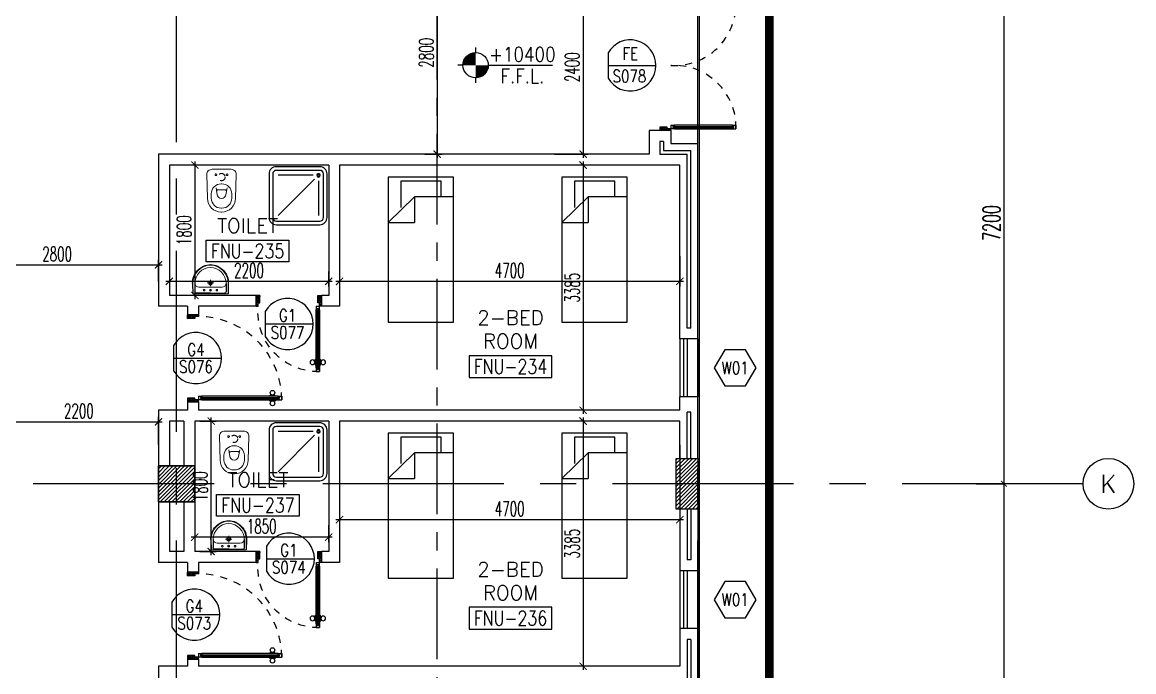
# Model space of a CAD drawing. Extents: x 88808.2 to 88899.2, y 39921.6 to 40001.1.
# Drawn here: x 88883.84 to 88899.19, y 39970.3 to 39979.27 of the extents above; entities that cross this region are included whole.
import ezdxf
from ezdxf.enums import TextEntityAlignment as Align

# ---------------------------------------------------------------- set-up
doc = ezdxf.new("R2010")
doc.units = 0
doc.header["$MEASUREMENT"] = 0
doc.header["$PDMODE"] = 34
for name, pattern in [('CENTER', [2, 1.25, -0.25, 0.25, -0.25]), ('CENTER2', [1.125, 0.75, -0.125, 0.125, -0.125]), ('CENTERX2', [4, 2.5, -0.5, 0.5, -0.5]), ('DASHED', [0.75, 0.5, -0.25]), ('HIDDEN', [0.375, 0.25, -0.125]), ('HIDDEN2', [0.1875, 0.125, -0.0625])]:
    doc.linetypes.add(name, pattern=pattern)
doc.layers.get('0').update_dxf_attribs({"linetype": 'CONTINUOUS'})
doc.layers.get('DEFPOINTS').update_dxf_attribs({"linetype": 'CONTINUOUS'})
for name, color, linetype in [('AX-CR', 2, 'CONTINUOUS'), ('AX-DIM', 4, 'CONTINUOUS'), ('AX-TXT', 2, 'CONTINUOUS'), ('AXES', 11, 'CENTERX2'), ('AXES1', 11, 'CENTER'), ('COL', 2, 'CONTINUOUS'), ('DIM', 4, 'CONTINUOUS'), ('DOOR', 7, 'CONTINUOUS'), ('DOOR-CR', 4, 'CONTINUOUS'), ('DOOR-NO', 3, 'CONTINUOUS'), ('EJ', 9, 'CONTINUOUS'), ('ELEV', 2, 'CONTINUOUS'), ('FIX', 3, 'CONTINUOUS'), ('FUR', 4, 'CONTINUOUS'), ('HAT', 8, 'CONTINUOUS'), ('INSUL', 4, 'CONTINUOUS'), ('LEV-PL', 7, 'CONTINUOUS'), ('RM-BOX', 4, 'CONTINUOUS'), ('RM-NAME', 2, 'CONTINUOUS'), ('RM-NO', 2, 'CONTINUOUS'), ('ROOF', 7, 'CONTINUOUS'), ('STR', 5, 'CONTINUOUS'), ('WALL', 2, 'CONTINUOUS'), ('WIN', 3, 'CONTINUOUS'), ('WIN-BOX', 3, 'CONTINUOUS'), ('WIN-NO', 5, 'CONTINUOUS')]:
    doc.layers.add(name, color=color, linetype=linetype)
doc.styles.add('ROMANS', font='ROMANS.shx', dxfattribs={"width": 0.6})
doc.styles.add('S', font='ROMANS.SHX')
doc.dimstyles.new('DIM-OUT', dxfattribs={"dimscale": 0, "dimtxt": 0.24, "dimasz": 0.08, "dimexe": 0.02, "dimexo": 0.02, "dimgap": 0.05, "dimtad": 1, "dimdec": 0, "dimlfac": 1000, "dimzin": 0, "dimdsep": 46, "dimtxsty": 'ROMANS', "dimblk1": 'ARCHTICK', "dimblk2": 'ARCHTICK', "dimsah": 1, "dimcen": 0.01, "dimdle": 0.08, "dimclrd": 4, "dimclre": 4, "dimclrt": 2, "dimadec": 0, "dimazin": 0, "dimtp": 2, "dimtm": 2, "dimtfac": 0.114286, "dimtdec": 0, "dimtix": 1, "dimtmove": 2, "dimatfit": 3, "dimldrblk": 'ARCHTICK', "dimfxl": 0, "dimtolj": 1, "dimtzin": 0, "dimarcsym": 0})
doc.dimstyles.new('STANDARD in', dxfattribs={"dimtxt": 0.2, "dimasz": 0.1, "dimexe": 0.07, "dimexo": 0.07, "dimgap": 0.05, "dimtad": 1, "dimdec": 0, "dimlfac": 1000, "dimzin": 0, "dimdsep": 46, "dimtxsty": 'ROMANS', "dimblk": 'ARCHTICK', "dimcen": 0.05, "dimdle": 0.05, "dimclrd": 4, "dimclre": 4, "dimclrt": 2, "dimadec": 0, "dimazin": 0, "dimtfac": 1, "dimtdec": 0, "dimtmove": 2, "dimatfit": 3, "dimfxl": 0, "dimtolj": 1, "dimtzin": 0, "dimarcsym": 0})

# ---------------------------------------------------------------- blocks, each defined once
blk = doc.blocks.new('_ARCHTICK')
at = {"color": 0, "linetype": 'ByBlock', "const_width": 0.15}
blk.add_lwpolyline([(-0.5, -0.5), (0.5, 0.5)], dxfattribs=at)
blk = doc.blocks.new('*D391')
at = {"layer": 'DEFPOINTS', "color": 0, "linetype": 'Continuous'}
for p in [(88883.52, 39973.857), (88885.72, 39973.754), (88885.72, 39973.372)]:
    blk.add_point(p, dxfattribs=at)
at = {"layer": 'DIM', "color": 4, "linetype": 'Continuous', "lineweight": -2}
for p, q in [((88885.72, 39973.442), (88885.72, 39973.824)), ((88883.47, 39973.754), (88885.77, 39973.754)), ((88883.52, 39973.787), (88883.52, 39973.684))]:
    blk.add_line(p, q, dxfattribs=at)
at = {"layer": 'DIM', "color": 4, "linetype": 'Continuous', "lineweight": -2, "xscale": 0.1, "yscale": 0.1, "zscale": 0.1, "rotation": 180}
blk.add_blockref('_ARCHTICK', (88883.52, 39973.754), dxfattribs=at)
at = {"layer": 'DIM', "color": 4, "linetype": 'Continuous', "lineweight": -2, "xscale": 0.1, "yscale": 0.1, "zscale": 0.1}
blk.add_blockref('_ARCHTICK', (88885.72, 39973.754), dxfattribs=at)
at = {"layer": 'DIM', "color": 2, "linetype": 'Continuous', "insert": (88884.62, 39973.904), "char_height": 0.2, "attachment_point": 5, "style": 'ROMANS'}
blk.add_mtext('\\A1;2200', dxfattribs=at)
blk = doc.blocks.new('*D312')
at = {"layer": 'DEFPOINTS', "color": 0, "linetype": 'Continuous'}
for p in [(88886.22, 39973.765), (88886.448, 39973.765), (88886.22, 39971.965)]:
    blk.add_point(p, dxfattribs=at)
at = {"layer": 'DIM', "color": 4, "linetype": 'Continuous', "lineweight": -2}
for p, q in [((88886.448, 39971.915), (88886.448, 39973.815)), ((88886.29, 39973.765), (88886.518, 39973.765)), ((88886.29, 39971.965), (88886.518, 39971.965))]:
    blk.add_line(p, q, dxfattribs=at)
at = {"layer": 'DIM', "color": 4, "linetype": 'Continuous', "lineweight": -2, "xscale": 0.1, "yscale": 0.1, "zscale": 0.1}
for p, rotation in [((88886.448, 39973.765), 90), ((88886.448, 39971.965), 270)]:
    blk.add_blockref('_ARCHTICK', p, dxfattribs=dict(at, rotation=rotation))
at = {"layer": 'DIM', "color": 2, "linetype": 'Continuous', "insert": (88886.298, 39972.865), "char_height": 0.2, "attachment_point": 5, "rotation": 90, "style": 'ROMANS'}
blk.add_mtext('\\A1;1800', dxfattribs=at)
blk = doc.blocks.new('*D401')
at = {"layer": 'DEFPOINTS', "color": 0, "linetype": 'Continuous'}
for p in [(88886.22, 39972.4), (88888.07, 39972.4), (88886.22, 39972.163)]:
    blk.add_point(p, dxfattribs=at)
at = {"layer": 'DIM', "color": 4, "linetype": 'Continuous', "lineweight": -2}
for p, q in [((88886.22, 39972.33), (88886.22, 39972.093)), ((88888.07, 39972.33), (88888.07, 39972.093)), ((88888.12, 39972.163), (88886.17, 39972.163))]:
    blk.add_line(p, q, dxfattribs=at)
at = {"layer": 'DIM', "color": 4, "linetype": 'Continuous', "lineweight": -2, "xscale": 0.1, "yscale": 0.1, "zscale": 0.1, "rotation": 180}
blk.add_blockref('_ARCHTICK', (88886.22, 39972.163), dxfattribs=at)
at = {"layer": 'DIM', "color": 4, "linetype": 'Continuous', "lineweight": -2, "xscale": 0.1, "yscale": 0.1, "zscale": 0.1}
blk.add_blockref('_ARCHTICK', (88888.07, 39972.163), dxfattribs=at)
at = {"layer": 'DIM', "color": 2, "linetype": 'Continuous', "insert": (88887.145, 39972.313), "char_height": 0.2, "attachment_point": 5, "style": 'ROMANS'}
blk.add_mtext('\\A1;1850', dxfattribs=at)
blk = doc.blocks.new('*D311')
at = {"layer": 'DEFPOINTS', "color": 0, "linetype": 'Continuous'}
for p in [(88888.22, 39973.507), (88892.92, 39973.507), (88888.22, 39972.404)]:
    blk.add_point(p, dxfattribs=at)
at = {"layer": 'DIM', "color": 4, "linetype": 'Continuous', "lineweight": -2}
for p, q in [((88888.22, 39973.437), (88888.22, 39972.334)), ((88892.92, 39973.437), (88892.92, 39972.334)), ((88892.97, 39972.404), (88888.17, 39972.404))]:
    blk.add_line(p, q, dxfattribs=at)
at = {"layer": 'DIM', "color": 4, "linetype": 'Continuous', "lineweight": -2, "xscale": 0.1, "yscale": 0.1, "zscale": 0.1, "rotation": 180}
blk.add_blockref('_ARCHTICK', (88888.22, 39972.404), dxfattribs=at)
at = {"layer": 'DIM', "color": 4, "linetype": 'Continuous', "lineweight": -2, "xscale": 0.1, "yscale": 0.1, "zscale": 0.1}
blk.add_blockref('_ARCHTICK', (88892.92, 39972.404), dxfattribs=at)
at = {"layer": 'DIM', "color": 2, "linetype": 'Continuous', "insert": (88890.57, 39972.554), "char_height": 0.2, "attachment_point": 5, "style": 'ROMANS'}
blk.add_mtext('\\A1;4700', dxfattribs=at)
blk = doc.blocks.new('*D310')
at = {"layer": 'DEFPOINTS', "color": 0, "linetype": 'Continuous'}
for p in [(88887.191, 39977.3), (88886.223, 39975.5), (88886.875, 39975.5)]:
    blk.add_point(p, dxfattribs=at)
at = {"layer": 'DIM', "color": 4, "linetype": 'Continuous', "lineweight": -2}
for p, q in [((88886.223, 39977.35), (88886.223, 39975.45)), ((88887.121, 39977.3), (88886.153, 39977.3)), ((88886.805, 39975.5), (88886.153, 39975.5))]:
    blk.add_line(p, q, dxfattribs=at)
at = {"layer": 'DIM', "color": 4, "linetype": 'Continuous', "lineweight": -2, "xscale": 0.1, "yscale": 0.1, "zscale": 0.1}
for p, rotation in [((88886.223, 39977.3), 90), ((88886.223, 39975.5), 270)]:
    blk.add_blockref('_ARCHTICK', p, dxfattribs=dict(at, rotation=rotation))
at = {"layer": 'DIM', "color": 2, "linetype": 'Continuous', "insert": (88886.073, 39976.4), "char_height": 0.2, "attachment_point": 5, "rotation": 90, "style": 'ROMANS'}
blk.add_mtext('\\A1;1800', dxfattribs=at)
blk = doc.blocks.new('*D394')
at = {"layer": 'DEFPOINTS', "color": 0, "linetype": 'Continuous'}
for p in [(88885.87, 39975.902), (88888.07, 39975.902), (88885.87, 39975.694)]:
    blk.add_point(p, dxfattribs=at)
at = {"layer": 'DIM', "color": 4, "linetype": 'Continuous', "lineweight": -2}
for p, q in [((88885.87, 39975.832), (88885.87, 39975.624)), ((88888.07, 39975.832), (88888.07, 39975.624)), ((88888.12, 39975.694), (88885.82, 39975.694))]:
    blk.add_line(p, q, dxfattribs=at)
at = {"layer": 'DIM', "color": 4, "linetype": 'Continuous', "lineweight": -2, "xscale": 0.1, "yscale": 0.1, "zscale": 0.1, "rotation": 180}
blk.add_blockref('_ARCHTICK', (88885.87, 39975.694), dxfattribs=at)
at = {"layer": 'DIM', "color": 4, "linetype": 'Continuous', "lineweight": -2, "xscale": 0.1, "yscale": 0.1, "zscale": 0.1}
blk.add_blockref('_ARCHTICK', (88888.07, 39975.694), dxfattribs=at)
at = {"layer": 'DIM', "color": 2, "linetype": 'Continuous', "insert": (88886.97, 39975.844), "char_height": 0.2, "attachment_point": 5, "style": 'ROMANS'}
blk.add_mtext('\\A1;2200', dxfattribs=at)
blk = doc.blocks.new('*D393')
at = {"layer": 'DEFPOINTS', "color": 0, "linetype": 'Continuous'}
for p in [(88888.22, 39976.11), (88892.92, 39976.11), (88888.22, 39975.694)]:
    blk.add_point(p, dxfattribs=at)
at = {"layer": 'DIM', "color": 4, "linetype": 'Continuous', "lineweight": -2}
for p, q in [((88888.22, 39976.04), (88888.22, 39975.624)), ((88892.92, 39976.04), (88892.92, 39975.624)), ((88892.97, 39975.694), (88888.17, 39975.694))]:
    blk.add_line(p, q, dxfattribs=at)
at = {"layer": 'DIM', "color": 4, "linetype": 'Continuous', "lineweight": -2, "xscale": 0.1, "yscale": 0.1, "zscale": 0.1, "rotation": 180}
blk.add_blockref('_ARCHTICK', (88888.22, 39975.694), dxfattribs=at)
at = {"layer": 'DIM', "color": 4, "linetype": 'Continuous', "lineweight": -2, "xscale": 0.1, "yscale": 0.1, "zscale": 0.1}
blk.add_blockref('_ARCHTICK', (88892.92, 39975.694), dxfattribs=at)
at = {"layer": 'DIM', "color": 2, "linetype": 'Continuous', "insert": (88890.57, 39975.844), "char_height": 0.2, "attachment_point": 5, "style": 'ROMANS'}
blk.add_mtext('\\A1;4700', dxfattribs=at)
blk = doc.blocks.new('*D309')
at = {"layer": 'DEFPOINTS', "color": 0, "linetype": 'Continuous'}
for p in [(88891.12, 39979.85), (88891.12, 39977.45), (88891.584, 39977.45)]:
    blk.add_point(p, dxfattribs=at)
at = {"layer": 'DIM', "color": 4, "linetype": 'Continuous', "lineweight": -2}
for p, q in [((88891.19, 39979.85), (88891.654, 39979.85)), ((88891.584, 39979.9), (88891.584, 39977.4)), ((88891.19, 39977.45), (88891.654, 39977.45))]:
    blk.add_line(p, q, dxfattribs=at)
at = {"layer": 'DIM', "color": 4, "linetype": 'Continuous', "lineweight": -2, "xscale": 0.1, "yscale": 0.1, "zscale": 0.1}
for p, rotation in [((88891.584, 39979.85), 90), ((88891.584, 39977.45), 270)]:
    blk.add_blockref('_ARCHTICK', p, dxfattribs=dict(at, rotation=rotation))
at = {"layer": 'DIM', "color": 2, "linetype": 'Continuous', "insert": (88891.434, 39978.65), "char_height": 0.2, "attachment_point": 5, "rotation": 90, "style": 'ROMANS'}
blk.add_mtext('\\A1;2400', dxfattribs=at)
blk = doc.blocks.new('DD1')
at = {"layer": 'DOOR-CR'}
blk.add_line((-308, 0), (353, 0), dxfattribs=at)
blk.add_lwpolyline([(-308, -173, 3.820224), (-308, 173)], format="xyb", close=True, dxfattribs=at)
at = {"layer": 'DOOR-NO', "style": 'ROMANS', "width": 0.8}
for tag, p in [('G', (0, 142)), ('000', (0, -141))]:
    blk.add_attdef(tag, text='', height=204, dxfattribs=at).set_placement(p, align=Align.MIDDLE)
blk = doc.blocks.new('RM1')
at = {"layer": 'RM-BOX'}
blk.add_lwpolyline([(570, -200), (-570, -200), (-570, -500), (570, -500)], close=True, dxfattribs=at)
at = {"layer": 'RM-NAME', "style": 'ROMANS'}
for tag, p in [('ROOMNAME1', (0, 324)), ('ROOMNAME2', (0, 0))]:
    blk.add_attdef(tag, text='', height=200, dxfattribs=at).set_placement(p, align=Align.MIDDLE)
at = {"layer": 'RM-NO', "style": 'ROMANS', "width": 0.8}
blk.add_attdef('ROOMNO', text='', height=200, dxfattribs=at).set_placement((0, -350), align=Align.MIDDLE)
blk = doc.blocks.new('DOOR90')
at = {"layer": 'DOOR', "linetype": 'ByBlock'}
for p, q in [((0, 0), (-150, 0)), ((-200, -25), (-1000, -25)), ((-200, -42), (-1000, -42)), ((-200, -58), (-1000, -58)), ((-1000, -75), (-200, -75))]:
    blk.add_line(p, q, dxfattribs=at)
at = {"layer": 'DOOR', "color": 0, "linetype": 'ByBlock'}
for p, q in [((-150, 0), (-150, -25)), ((-150, 0), (0, 0)), ((0, -50), (0, 0)), ((-1050, -25), (-1050, -75)), ((-1050, -75), (-1050, -25)), ((-1000, -25), (-1050, -25)), ((-1000, -75), (-1050, -75)), ((-1020, -42), (-1020, -58)), ((-1000, -42), (-1020, -42)), ((-1000, -58), (-1020, -58)), ((-1000, -25), (-1000, -42)), ((-1000, -58), (-1000, -75)), ((-968, -25), (-968, -18)), ((-878, -18), (-968, -18)), ((-968, -75), (-968, -82)), ((-878, -82), (-968, -82)), ((-955, -18), (-955, -9)), ((-955, -9), (-890, -9)), ((-955, -18), (-890, -18)), ((-955, -82), (-955, -91)), ((-955, -82), (-890, -82)), ((-955, -91), (-890, -91)), ((-890, -18), (-890, -9)), ((-890, -82), (-890, -91)), ((-878, -25), (-878, -18)), ((-878, -75), (-878, -82)), ((-200, -42), (-200, -25)), ((-200, -25), (-150, -25)), ((-180, -42), (-200, -42)), ((-200, -75), (-200, -58)), ((-200, -58), (-180, -58)), ((-150, -75), (-200, -75)), ((-180, -58), (-180, -42)), ((-150, -75), (-150, -25)), ((-150, -25), (-100, -25)), ((-100, -25), (-100, -50)), ((-100, -50), (0, -50)), ((-150, -900), (-150, -875)), ((-150, -875), (-100, -875)), ((0, -900), (-150, -900)), ((-150, -900), (0, -900)), ((-100, -850), (0, -850)), ((-100, -875), (-100, -850)), ((0, -850), (0, -900))]:
    blk.add_line(p, q, dxfattribs=at)
at = {"layer": 'DOOR', "color": 9, "linetype": 'ByBlock'}
for p, q in [((0, -50), (-114, 0)), ((0, -50), (-40, 0)), ((0, -50), (-100, -37)), ((0, -850), (-114, -900)), ((0, -850), (-100, -863)), ((0, -850), (-40, -900))]:
    blk.add_line(p, q, dxfattribs=at)
at = {"layer": 'DOOR', "color": 0, "linetype": 'ByBlock'}
for centre in [(-923, 24), (-923, -124)]:
    blk.add_circle(centre, 32.4, dxfattribs=at)
at = {"layer": 'DOOR', "color": 9, "linetype": 'ByBlock'}
for centre, radius, start, end in [((0, -50), 74.4, 137.7764, 180), ((0, -50), 54.4, 113.2074, 180), ((0, -50), 154, 161.1053, 166.2858), ((0, -50), 134, 158.1598, 169.28), ((0, -50), 114, 154.0838, 167.3774), ((0, -50), 94.4, 148.0182, 180), ((0, -50), 34.4, 90, 180), ((0, -50), 14.4, 90, 180), ((0, -850), 154, 193.7142, 198.8947), ((0, -850), 134, 190.72, 201.8402), ((0, -850), 94.4, 180, 211.9818), ((0, -850), 74.4, 180, 222.2236), ((0, -850), 54.4, 180, 246.7926), ((0, -850), 34.4, 180, 270), ((0, -850), 14.4, 180, 270)]:
    blk.add_arc(centre, radius, start, end, dxfattribs=at)
at = {"layer": 'DOOR', "linetype": 'HIDDEN', "ltscale": 0.5}
blk.add_arc((-222, -50), 828, 178.2701, 275.003, dxfattribs=at)
blk = doc.blocks.new('LAV1')
at = {"layer": 'FIX', "linetype": 'ByBlock', "ltscale": 0.3}
for p, q in [((-280, 210), (-275, 50)), ((-245, 210), (-245, 85)), ((245, 210), (245, 85)), ((280, 210), (275, 50)), ((0, 60), (-220, 60)), ((0, 60), (220, 60))]:
    blk.add_line(p, q, dxfattribs=at)
at = {"layer": 'FIX', "linetype": 'Continuous', "lineweight": 20}
for p, q in [((-275, 210), (-275, 50)), ((275, 210), (275, 50)), ((0, 50), (-275, 50)), ((0, 50), (-252, 50)), ((0, 155), (-181, 155)), ((0, 155), (181, 155)), ((0, 50), (275, 50)), ((0, 50), (252, 50))]:
    blk.add_line(p, q, dxfattribs=at)
at = {"layer": 'FIX', "linetype": 'DASHED', "lineweight": 20, "ltscale": 0.05}
for p, q in [((50, 220), (-50, 220)), ((0, 170), (0, 270)), ((0, 170), (0, 270))]:
    blk.add_line(p, q, dxfattribs=at)
at = {"layer": 'FIX', "lineweight": 20}
for p, q in [((16, 107), (-15, 107)), ((0, 92), (0, 123))]:
    blk.add_line(p, q, dxfattribs=at)
for centre, radius in [((0, 220), 29.5), ((0, 220), 22.5), ((0, 107), 15.5)]:
    blk.add_circle(centre, radius, dxfattribs=at)
at = {"layer": 'FIX', "linetype": 'HIDDEN', "lineweight": 20, "ltscale": 0.05}
for centre in [(-100, 107), (100, 107)]:
    blk.add_circle(centre, 12.4, dxfattribs=at)
at = {"layer": 'FIX', "linetype": 'ByBlock', "ltscale": 0.3}
for centre, radius, start, end in [((7, 220), 287, 91.3776, 182.0064), ((-7, 220), 287, 357.9936, 88.6224), ((-220, 85), 24.9, 179.7021, 269.9486), ((220, 85), 24.9, 270.0514, 0.2979)]:
    blk.add_arc(centre, radius, start, end, dxfattribs=at)
at = {"layer": 'FIX', "linetype": 'Continuous', "lineweight": 20}
for centre, radius, start, end in [((8, 217), 283, 91.6988, 181.351), ((8, 212), 253, 91.7328, 180.4884), ((-8, 217), 283, 358.649, 88.3012), ((-8, 212), 253, 359.5116, 88.2672), ((-179, 222), 66.9, 190.2006, 268.0786), ((179, 222), 66.9, 271.9214, 349.7994)]:
    blk.add_arc(centre, radius, start, end, dxfattribs=at)
blk = doc.blocks.new('SHR1')
at = {"layer": 'FIX'}
for p, q in [((-196, 196), (-700, 700)), ((-143, 218), (-143, 700)), ((-218, 143), (-700, 143))]:
    blk.add_line(p, q, dxfattribs=at)
for points in [[(-825, 125), (-825, 725, -0.414214), (-725, 825), (-125, 825, -0.414214), (-25, 725), (-25, 125, -0.414214), (-125, 25), (-725, 25, -0.414214)], [(-775, 125), (-775, 725, -0.414214), (-725, 775), (-125, 775, -0.414214), (-75, 725), (-75, 125, -0.414214), (-125, 75), (-725, 75, -0.414214)]]:
    blk.add_lwpolyline(points, format="xyb", close=True, dxfattribs=at)
for radius in [25, 15]:
    blk.add_circle((-143, 143), radius, dxfattribs=at)
blk = doc.blocks.new('WC1')
at = {"layer": 'FIX', "lineweight": 20}
for p, q in [((-210, 204), (-538, 194)), ((-727, 5), (-727, -5)), ((-674, 5), (-674, -5)), ((-534, 24), (-540, 0)), ((-540, 0), (-534, -24)), ((-475, 141), (-538, 141)), ((-395, 76), (-490, 60)), ((-339, 5), (-339, -5)), ((-538, -141), (-475, -141)), ((-490, -60), (-395, -76)), ((-538, -194), (-210, -204))]:
    blk.add_line(p, q, dxfattribs=at)
at = {"layer": 'FIX', "linetype": 'Continuous', "lineweight": 20}
blk.add_line((-420, -47), (-420, 45), dxfattribs=at)
at = {"layer": 'FIX', "lineweight": 20}
blk.add_lwpolyline([(-213, -204), (-210, -204, 0.414214), (-137, -131), (-137, 0), (-137, 131, 0.414214), (-210, 204)], format="xyb", dxfattribs=at)
at = {"layer": 'FIX', "linetype": 'HIDDEN2', "lineweight": 20, "ltscale": 0.3}
blk.add_circle((-245, 0), 49.8, dxfattribs=at)
at = {"layer": 'FIX', "linetype": 'HIDDEN', "lineweight": 20, "ltscale": 0.05}
for centre in [(-213, 78), (-213, -77)]:
    blk.add_circle(centre, 11.6, dxfattribs=at)
at = {"layer": 'FIX', "lineweight": 20}
for centre, radius, start, end in [((-538, 5), 189, 90, 180), ((-538, 5), 136, 90, 180), ((-473, -7), 68.2, 128.9242, 152.8468), ((-464, -18), 82, 108.496, 128.9242), ((-475, 5), 136, 360, 90), ((-538, -5), 189, 180, 270), ((-538, -5), 136, 180, 270), ((-473, 7), 68.2, 207.1532, 231.0758), ((-464, 18), 82, 231.0758, 251.504), ((-475, -5), 136, 270, 0)]:
    blk.add_arc(centre, radius, start, end, dxfattribs=at)
at = {"layer": 'FIX', "linetype": 'Continuous', "lineweight": 20}
for centre, start, end in [((-443, 46), 357.6662, 91.6121), ((-442, -46), 268.3879, 2.3338)]:
    blk.add_arc(centre, 22.3, start, end, dxfattribs=at)
blk = doc.blocks.new('AH20A')
at = {"layer": 'FUR'}
for p, q in [((0, 0.5), (0, -0.5)), ((1, 0.5), (0, 0.5)), ((0.1358, 0.5), (0.1358, -0.0987)), ((1, -0.5), (1, 0.5)), ((0.1358, 0.3112), (0.0277, 0.3112)), ((0.0277, 0.3112), (0.0277, -0.3087)), ((0.1358, -0.0987), (0.3125, -0.5)), ((0.1358, -0.0987), (0.3125, -0.0987)), ((0.3125, -0.5), (0.3125, -0.0987)), ((0.0277, -0.3087), (0.2076, -0.3087)), ((0, -0.5), (1, -0.5))]:
    blk.add_line(p, q, dxfattribs=at)
blk = doc.blocks.new('DOOR100')
at = {"layer": 'DOOR', "color": 0, "linetype": 'ByBlock'}
for p, q in [((-76, 1251), (-76, 1301)), ((-76, 1301), (-26, 1301)), ((-26, 1301), (-76, 1301)), ((-59, 1251), (-76, 1251)), ((-59, 1251), (-59, 1271)), ((-43, 1271), (-59, 1271)), ((-43, 1251), (-43, 1271)), ((-26, 1251), (-43, 1251)), ((-26, 1251), (-26, 1301)), ((-92, 1206), (-92, 1141)), ((-83, 1206), (-92, 1206)), ((-83, 1141), (-92, 1141)), ((-83, 1129), (-83, 1219)), ((-76, 1219), (-83, 1219)), ((-83, 1206), (-83, 1141)), ((-76, 1129), (-83, 1129)), ((-26, 1219), (-19, 1219)), ((-26, 1129), (-19, 1129)), ((-19, 1129), (-19, 1219)), ((-19, 1206), (-19, 1141)), ((-19, 1206), (-10, 1206)), ((-19, 1141), (-10, 1141)), ((-10, 1206), (-10, 1141)), ((-76, 200), (-59, 200)), ((-76, 150), (-76, 200)), ((-59, 200), (-59, 180)), ((-59, 180), (-43, 180)), ((-43, 200), (-26, 200)), ((-43, 180), (-43, 200)), ((-26, 200), (-26, 150)), ((-1201, 0), (-1201, 150)), ((-1201, 150), (-1176, 150)), ((-1201, 150), (-1201, 0)), ((-1151, 0), (-1201, 0)), ((-1176, 150), (-1176, 100)), ((-1176, 100), (-1151, 100)), ((-1151, 100), (-1151, 0)), ((-76, 150), (-26, 150)), ((-51, 100), (-51, 0)), ((-26, 100), (-51, 100)), ((-51, 0), (-1, 0)), ((-1, 150), (-26, 150)), ((-26, 150), (-26, 100)), ((-1, 150), (-1, 0))]:
    blk.add_line(p, q, dxfattribs=at)
at = {"layer": 'DOOR', "linetype": 'ByBlock'}
for p, q in [((-76, 1251), (-76, 200)), ((-59, 200), (-59, 1251)), ((-43, 200), (-43, 1251)), ((-26, 200), (-26, 1251))]:
    blk.add_line(p, q, dxfattribs=at)
at = {"layer": 'DOOR', "color": 9, "linetype": 'ByBlock'}
for p, q in [((-1151, 0), (-1201, 114)), ((-1151, 0), (-1201, 40)), ((-1151, 0), (-1164, 100)), ((-51, 0), (-1, 114)), ((-51, 0), (-38, 100)), ((-51, 0), (-1, 40))]:
    blk.add_line(p, q, dxfattribs=at)
at = {"layer": 'DOOR', "color": 0, "linetype": 'ByBlock'}
for centre in [(-125, 1174), (22, 1174)]:
    blk.add_circle(centre, 32.4, dxfattribs=at)
at = {"layer": 'DOOR', "linetype": 'HIDDEN', "ltscale": 0.5}
blk.add_arc((-27, 152), 1149, 89.961, 180.0931, dxfattribs=at)
at = {"layer": 'DOOR', "color": 9, "linetype": 'ByBlock'}
for centre, radius, start, end in [((-1151, 0), 154, 103.7142, 108.8947), ((-1151, 0), 134, 100.72, 111.8402), ((-1151, 0), 94.4, 90, 121.9818), ((-1151, 0), 74.4, 90, 132.2236), ((-1151, 0), 54.4, 90, 156.7926), ((-1151, 0), 34.4, 90, 180), ((-1151, 0), 14.4, 90, 180), ((-51, 0), 94.4, 58.0182, 90), ((-51, 0), 74.4, 47.7764, 90), ((-51, 0), 54.4, 23.2074, 90), ((-51, 0), 34.4, 0, 90), ((-51, 0), 14.4, 0, 90), ((-51, 0), 134, 68.1598, 79.28), ((-51, 0), 114, 64.0838, 77.3774), ((-51, 0), 154, 71.1053, 76.2858)]:
    blk.add_arc(centre, radius, start, end, dxfattribs=at)
blk = doc.blocks.new('COL50')
at = {"layer": 'COL'}
blk.add_lwpolyline([(-250, 250), (-250, -250), (250, -250), (250, 250)], close=True, dxfattribs=at)
blk = doc.blocks.new('*X44')
at = {"color": 0}
for p, q in [((245929, 162720), (246399, 163190)), ((245929, 162773), (246345, 163190)), ((245929, 162826), (246292, 163190)), ((245929, 162879), (246239, 163190)), ((245929, 162932), (246186, 163190)), ((245929, 162985), (246133, 163190)), ((245929, 163038), (246080, 163190)), ((245929, 163091), (246027, 163190)), ((245929, 163144), (245974, 163190)), ((245952, 162690), (246429, 163167)), ((246005, 162690), (246429, 163114)), ((246058, 162690), (246429, 163061)), ((246111, 162690), (246429, 163008)), ((246164, 162690), (246429, 162955)), ((246217, 162690), (246429, 162902)), ((246270, 162690), (246429, 162849)), ((246323, 162690), (246429, 162796)), ((246376, 162690), (246429, 162742))]:
    blk.add_line(p, q, dxfattribs=at)
blk = doc.blocks.new('LEV1')
at = {"layer": 'LEV-PL'}
for p, q in [((0, 245), (0, 175)), ((-175, 0), (-245, 0)), ((175, 0), (1061, 0)), ((0, -175), (0, -245))]:
    blk.add_line(p, q, dxfattribs=at)
at = {"layer": 'LEV-PL', "const_width": 175}
for points in [[(-88, 0, -0.414214), (0, 88, -1)], [(88, 0, -0.414214), (0, -88, -1)]]:
    blk.add_lwpolyline(points, format="xyb", dxfattribs=at)
at = {"layer": 'LEV-PL'}
blk.add_circle((0, 0), 175, dxfattribs=at)
at = {"layer": 'LEV-PL', "color": 4, "style": 'S', "width": 0.85}
for tag, p in [('+0000', (646, 50)), ('F.F.L.', (646, -250))]:
    blk.add_attdef(tag, text='', height=200, dxfattribs=at).set_placement(p, align=Align.CENTER)
blk = doc.blocks.new('*D396')
at = {"layer": 'DEFPOINTS', "color": 0, "linetype": 'Continuous'}
for p in [(88891.882, 39973.765), (88891.584, 39970.38), (88892.018, 39970.38)]:
    blk.add_point(p, dxfattribs=at)
at = {"layer": 'DIM', "color": 4, "linetype": 'Continuous', "lineweight": -2}
for p, q in [((88891.584, 39973.815), (88891.584, 39970.33)), ((88891.812, 39973.765), (88891.514, 39973.765)), ((88891.948, 39970.38), (88891.514, 39970.38))]:
    blk.add_line(p, q, dxfattribs=at)
at = {"layer": 'DIM', "color": 4, "linetype": 'Continuous', "lineweight": -2, "xscale": 0.1, "yscale": 0.1, "zscale": 0.1}
for p, rotation in [((88891.584, 39973.765), 90), ((88891.584, 39970.38), 270)]:
    blk.add_blockref('_ARCHTICK', p, dxfattribs=dict(at, rotation=rotation))
at = {"layer": 'DIM', "color": 2, "linetype": 'Continuous', "insert": (88891.434, 39972.072), "char_height": 0.2, "attachment_point": 5, "rotation": 90, "style": 'ROMANS'}
blk.add_mtext('\\A1;3385', dxfattribs=at)
blk = doc.blocks.new('*D395')
at = {"layer": 'DEFPOINTS', "color": 0, "linetype": 'Continuous'}
for p in [(88891.935, 39977.3), (88891.584, 39973.915), (88891.891, 39973.915)]:
    blk.add_point(p, dxfattribs=at)
at = {"layer": 'DIM', "color": 4, "linetype": 'Continuous', "lineweight": -2}
for p, q in [((88891.584, 39977.35), (88891.584, 39973.865)), ((88891.865, 39977.3), (88891.514, 39977.3)), ((88891.821, 39973.915), (88891.514, 39973.915))]:
    blk.add_line(p, q, dxfattribs=at)
at = {"layer": 'DIM', "color": 4, "linetype": 'Continuous', "lineweight": -2, "xscale": 0.1, "yscale": 0.1, "zscale": 0.1}
for p, rotation in [((88891.584, 39977.3), 90), ((88891.584, 39973.915), 270)]:
    blk.add_blockref('_ARCHTICK', p, dxfattribs=dict(at, rotation=rotation))
at = {"layer": 'DIM', "color": 2, "linetype": 'Continuous', "insert": (88891.434, 39975.607), "char_height": 0.2, "attachment_point": 5, "rotation": 90, "style": 'ROMANS'}
blk.add_mtext('\\A1;3385', dxfattribs=at)
blk = doc.blocks.new('A$C272A55A0')
at = {"layer": 'DOOR', "color": 0, "linetype": 'ByBlock'}
for p, q in [((0, 900), (0, 1050)), ((50, 1050), (0, 1050)), ((25, 950), (50, 950)), ((25, 900), (25, 950)), ((50, 950), (50, 1050)), ((1750, 950), (1750, 1050)), ((1750, 1050), (1800, 1050)), ((1775, 950), (1750, 950)), ((1775, 900), (1775, 950)), ((1800, 1050), (1800, 900)), ((0, 900), (25, 900)), ((75, 900), (25, 900)), ((25, 850), (25, 900)), ((42, 850), (25, 850)), ((58, 870), (42, 870)), ((42, 870), (42, 850)), ((58, 850), (58, 870)), ((75, 850), (58, 850)), ((75, 900), (75, 850)), ((1725, 900), (1775, 900)), ((1725, 900), (1725, 850)), ((1725, 850), (1742, 850)), ((1742, 870), (1758, 870)), ((1742, 850), (1742, 870)), ((1758, 870), (1758, 850)), ((1758, 850), (1775, 850)), ((1800, 900), (1775, 900)), ((1775, 850), (1775, 900)), ((1718, 160), (1709, 160)), ((1709, 95), (1709, 160)), ((1725, 173), (1718, 173)), ((1718, 173), (1718, 83)), ((1718, 95), (1718, 160)), ((1775, 173), (1782, 173)), ((1782, 173), (1782, 83)), ((1782, 160), (1791, 160)), ((1782, 95), (1782, 160)), ((1791, 95), (1791, 160)), ((25, 50), (42, 50)), ((25, 50), (25, 0)), ((25, 0), (75, 0)), ((75, 0), (25, 0)), ((42, 50), (42, 30)), ((42, 30), (58, 30)), ((58, 50), (75, 50)), ((58, 50), (58, 30)), ((75, 50), (75, 0)), ((1718, 95), (1709, 95)), ((1725, 83), (1718, 83)), ((1742, 50), (1725, 50)), ((1725, 50), (1725, 0)), ((1775, 0), (1725, 0)), ((1725, 0), (1775, 0)), ((1742, 50), (1742, 30)), ((1758, 30), (1742, 30)), ((1775, 50), (1758, 50)), ((1758, 50), (1758, 30)), ((1775, 83), (1782, 83)), ((1775, 50), (1775, 0)), ((1782, 95), (1791, 95))]:
    blk.add_line(p, q, dxfattribs=at)
at = {"layer": 'DOOR', "color": 9, "linetype": 'ByBlock'}
for p, q in [((50, 1050), (0, 1010)), ((50, 1050), (0, 937)), ((50, 1050), (37, 950)), ((1750, 1050), (1800, 1010)), ((1750, 1050), (1800, 937)), ((1750, 1050), (1763, 950))]:
    blk.add_line(p, q, dxfattribs=at)
at = {"layer": 'DOOR', "linetype": 'ByBlock'}
for p, q in [((25, 850), (25, 50)), ((42, 850), (42, 50)), ((58, 850), (58, 50)), ((75, 50), (75, 850)), ((1725, 50), (1725, 850)), ((1742, 850), (1742, 50)), ((1758, 850), (1758, 50)), ((1775, 850), (1775, 50))]:
    blk.add_line(p, q, dxfattribs=at)
at = {"layer": 'DOOR', "color": 0, "linetype": 'ByBlock'}
for centre in [(1676, 128), (1824, 128)]:
    blk.add_circle(centre, 32.4, dxfattribs=at)
at = {"layer": 'DOOR', "color": 9, "linetype": 'ByBlock'}
for centre, radius, start, end in [((50, 1050), 54.4, 203.2074, 270), ((50, 1050), 74.4, 227.7764, 270), ((50, 1050), 94.4, 238.0182, 270), ((50, 1050), 114, 244.0838, 257.3774), ((50, 1050), 134, 248.1598, 259.28), ((50, 1050), 34.4, 180, 270), ((50, 1050), 14.4, 180, 270), ((1750, 1050), 14.4, 270, 0), ((1750, 1050), 34.4, 270, 0), ((1750, 1050), 54.4, 270, 336.7926), ((1750, 1050), 74.4, 270, 312.2236), ((1750, 1050), 94.4, 270, 301.9818), ((1750, 1050), 114, 282.6226, 295.9162), ((1750, 1050), 134, 280.72, 291.8402), ((50, 1050), 154, 251.1053, 256.2858), ((1750, 1050), 154, 283.7142, 288.8947)]:
    blk.add_arc(centre, radius, start, end, dxfattribs=at)
at = {"layer": 'DOOR', "linetype": 'HIDDEN', "ltscale": 0.5}
for centre, start, end in [((50, 851), 268.3174, 3.2965), ((1750, 851), 176.7035, 271.6826)]:
    blk.add_arc(centre, 851, start, end, dxfattribs=at)
at = {"layer": 'WALL', "linetype": 'ByBlock'}
blk.add_line((1800, 900), (1800, 1050), dxfattribs=at)
blk = doc.blocks.new('C11')
at = {"layer": 'HAT'}
h = blk.add_hatch(dxfattribs=at)
h.set_pattern_fill('ANSI31', color=256, scale=300, style=0)
h.set_pattern_definition([(45, (-248556.182, -75061.005), (-26.5165043, 26.5165043), [])])
h.paths.add_polyline_path([(300, 700), (0, 700), (0, 350), (300, 350)])
h.paths.add_polyline_path([(300, 350), (0, 350), (0, 0), (300, 0)])
at = {"layer": 'COL'}
blk.add_lwpolyline([(300, 700), (300, 0), (0, 0), (0, 700)], close=True, dxfattribs=at)
blk = doc.blocks.new('WW1')
at = {"layer": 'WIN-BOX'}
blk.add_lwpolyline([(144, -250), (289, 0), (144, 250), (-144, 250), (-289, 0), (-144, -250)], close=True, dxfattribs=at)
at = {"layer": 'WIN-NO', "style": 'ROMANS', "width": 0.8}
blk.add_attdef('W00', text='', height=170, dxfattribs=at).set_placement((0, 0), align=Align.MIDDLE)
blk = doc.blocks.new('*D371')
at = {"layer": 'AX-DIM', "color": 4, "lineweight": -2}
for p, q in [((88897.015, 39972.9), (88897.415, 39972.9)), ((88897.395, 39972.98), (88897.395, 39965.62)), ((88897.015, 39965.7), (88897.415, 39965.7))]:
    blk.add_line(p, q, dxfattribs=at)
at = {"layer": 'DEFPOINTS', "color": 0}
for p in [(88896.995, 39972.9), (88896.995, 39965.7), (88897.395, 39965.7)]:
    blk.add_point(p, dxfattribs=at)
at = {"layer": 'AX-DIM', "color": 4, "lineweight": -2, "xscale": 0.08, "yscale": 0.08, "zscale": 0.08}
for p, rotation in [((88897.395, 39972.9), 90), ((88897.395, 39965.7), 270)]:
    blk.add_blockref('_ARCHTICK', p, dxfattribs=dict(at, rotation=rotation))
at = {"layer": 'AX-DIM', "color": 2, "insert": (88897.225, 39969.3), "char_height": 0.24, "attachment_point": 5, "rotation": 90, "style": 'ROMANS'}
blk.add_mtext('\\A1;7200', dxfattribs=at)
blk = doc.blocks.new('*D370')
at = {"layer": 'AX-DIM', "color": 4, "lineweight": -2}
for p, q in [((88897.015, 39980.1), (88897.415, 39980.1)), ((88897.395, 39980.18), (88897.395, 39972.82)), ((88897.015, 39972.9), (88897.415, 39972.9))]:
    blk.add_line(p, q, dxfattribs=at)
at = {"layer": 'DEFPOINTS', "color": 0}
for p in [(88896.995, 39980.1), (88896.995, 39972.9), (88897.395, 39972.9)]:
    blk.add_point(p, dxfattribs=at)
at = {"layer": 'AX-DIM', "color": 4, "lineweight": -2, "xscale": 0.08, "yscale": 0.08, "zscale": 0.08}
for p, rotation in [((88897.395, 39980.1), 90), ((88897.395, 39972.9), 270)]:
    blk.add_blockref('_ARCHTICK', p, dxfattribs=dict(at, rotation=rotation))
at = {"layer": 'AX-DIM', "color": 2, "insert": (88897.225, 39976.5), "char_height": 0.24, "attachment_point": 5, "rotation": 90, "style": 'ROMANS'}
blk.add_mtext('\\A1;7200', dxfattribs=at)
blk = doc.blocks.new('AXR')
at = {"layer": 'AX-CR'}
blk.add_circle((350, 0), 350, dxfattribs=at)
at = {"layer": 'AX-TXT', "style": 'ROMANS'}
blk.add_attdef('AX', text='', height=250, dxfattribs=at).set_placement((350, 0), align=Align.MIDDLE)
blk = doc.blocks.new('*D562')
at = {"layer": 'DEFPOINTS', "color": 0, "linetype": 'Continuous'}
for p in [(88882.92, 39975.88), (88885.72, 39975.922), (88885.72, 39975.624)]:
    blk.add_point(p, dxfattribs=at)
at = {"layer": 'DIM', "color": 4, "linetype": 'Continuous', "lineweight": -2}
for p, q in [((88882.92, 39975.95), (88882.92, 39975.992)), ((88885.72, 39975.694), (88885.72, 39975.992)), ((88882.87, 39975.922), (88885.77, 39975.922))]:
    blk.add_line(p, q, dxfattribs=at)
at = {"layer": 'DIM', "color": 4, "linetype": 'Continuous', "lineweight": -2, "xscale": 0.1, "yscale": 0.1, "zscale": 0.1, "rotation": 180}
blk.add_blockref('_ARCHTICK', (88882.92, 39975.922), dxfattribs=at)
at = {"layer": 'DIM', "color": 4, "linetype": 'Continuous', "lineweight": -2, "xscale": 0.1, "yscale": 0.1, "zscale": 0.1}
blk.add_blockref('_ARCHTICK', (88885.72, 39975.922), dxfattribs=at)
at = {"layer": 'DIM', "color": 2, "linetype": 'Continuous', "insert": (88884.32, 39976.072), "char_height": 0.2, "attachment_point": 5, "style": 'ROMANS'}
blk.add_mtext('\\A1;2800', dxfattribs=at)
blk = doc.blocks.new('*D565')
at = {"layer": 'DEFPOINTS', "color": 0, "linetype": 'Continuous'}
for p in [(88889.326, 39980.25), (88889.326, 39977.45), (88889.569, 39977.45)]:
    blk.add_point(p, dxfattribs=at)
at = {"layer": 'DIM', "color": 4, "linetype": 'Continuous', "lineweight": -2}
for p, q in [((88889.569, 39980.3), (88889.569, 39977.4)), ((88889.396, 39980.25), (88889.639, 39980.25)), ((88889.396, 39977.45), (88889.639, 39977.45))]:
    blk.add_line(p, q, dxfattribs=at)
at = {"layer": 'DIM', "color": 4, "linetype": 'Continuous', "lineweight": -2, "xscale": 0.1, "yscale": 0.1, "zscale": 0.1}
for p, rotation in [((88889.569, 39980.25), 90), ((88889.569, 39977.45), 270)]:
    blk.add_blockref('_ARCHTICK', p, dxfattribs=dict(at, rotation=rotation))
at = {"layer": 'DIM', "color": 2, "linetype": 'Continuous', "insert": (88889.419, 39978.85), "char_height": 0.2, "attachment_point": 5, "rotation": 90, "style": 'ROMANS'}
blk.add_mtext('\\A1;2800', dxfattribs=at)

msp = doc.modelspace()

# ---------------------------------------------------------------- linework, layer by layer
at = {"layer": 'AXES'}
for p, q in [((88885.9703, 39921.6153), (88885.9703, 40000.4279)), ((88893.1703, 39921.6153), (88893.1703, 40000.0779)), ((88893.1903, 39921.6153), (88893.1903, 40000.0779)), ((88898.4894, 39972.8996), (88876.9703, 39972.8996))]:
    msp.add_line(p, q, dxfattribs=at)
at = {"layer": 'AXES1'}
msp.add_line((88889.5703, 39928.4796), (88889.5703, 39987.2996), dxfattribs=at)
at = {"layer": 'EJ'}
for p, q in [((88893.1703, 39977.5996), (88893.1703, 39979.7496)), ((88893.1903, 39977.5996), (88893.1903, 39979.7496))]:
    msp.add_line(p, q, dxfattribs=at)
at = {"layer": 'ELEV', "linetype": 'CENTER2', "const_width": 0.12}
msp.add_lwpolyline([(88894.1545, 39926.0796), (88894.1545, 39989.6996)], dxfattribs=at)
at = {"layer": 'INSUL'}
for p, q in [((88892.6453, 39977.6246), (88892.6453, 39977.4496)), ((88892.6953, 39977.6246), (88892.6453, 39977.6246)), ((88892.6953, 39977.6246), (88892.6953, 39977.4996)), ((88892.6953, 39977.4996), (88893.0703, 39977.4996)), ((88893.0703, 39975.0496), (88893.0703, 39977.4996)), ((88892.6453, 39977.4496), (88893.0203, 39977.4496)), ((88893.0203, 39975.0496), (88893.0203, 39977.4496)), ((88893.0703, 39975.0496), (88893.0203, 39975.0496)), ((88893.0703, 39973.8871), (88893.0203, 39973.8871)), ((88893.0203, 39973.2496), (88893.0203, 39973.8871)), ((88893.0703, 39973.2496), (88893.0703, 39973.8871)), ((88893.0203, 39972.5496), (88893.0203, 39971.8496)), ((88893.0703, 39972.5496), (88893.0703, 39971.8496)), ((88893.0703, 39971.8496), (88893.0203, 39971.8496)), ((88893.0703, 39970.7496), (88893.0203, 39970.7496)), ((88893.0203, 39970.7496), (88893.0203, 39969.8496)), ((88893.0703, 39970.7496), (88893.0703, 39969.8496))]:
    msp.add_line(p, q, dxfattribs=at)
at = {"layer": 'ROOF'}
msp.add_line((88893.1903, 39966.0496), (88893.1903, 39977.5996), dxfattribs=at)
at = {"layer": 'STR'}
msp.add_line((88893.1903, 39977.4996), (88893.1903, 39977.5996), dxfattribs=at)
at = {"layer": 'WALL'}
for p, q in [((88892.7953, 39977.7746), (88892.4953, 39977.7746)), ((88892.4953, 39977.7746), (88892.4953, 39977.4496)), ((88892.7953, 39977.7746), (88892.7953, 39977.5996)), ((88892.7953, 39977.5996), (88893.1703, 39977.5996)), ((88893.1703, 39974.8996), (88893.1703, 39977.5996)), ((88885.7203, 39977.4496), (88885.7203, 39976.2604)), ((88892.4953, 39977.4496), (88885.7203, 39977.4496)), ((88888.0703, 39977.2996), (88885.8703, 39977.2996)), ((88892.9203, 39977.2996), (88888.2203, 39977.2996)), ((88892.9203, 39974.8996), (88892.9203, 39977.2996)), ((88887.0703, 39975.4996), (88885.8703, 39975.4996)), ((88888.0703, 39975.4996), (88887.9703, 39975.4996)), ((88886.1203, 39975.3496), (88885.7203, 39975.3496)), ((88887.0703, 39975.3496), (88886.2703, 39975.3496)), ((88888.2203, 39975.3496), (88887.9703, 39975.3496)), ((88893.1703, 39974.8996), (88892.9203, 39974.8996)), ((88892.9203, 39973.9146), (88892.9203, 39974.0996)), ((88893.1703, 39974.0996), (88892.9203, 39974.0996)), ((88893.1703, 39973.2496), (88893.1703, 39974.0996)), ((88886.1203, 39973.9146), (88885.7203, 39973.9146)), ((88892.9203, 39973.9146), (88886.2703, 39973.9146)), ((88886.0703, 39973.7646), (88885.8703, 39973.7646)), ((88888.0703, 39973.7646), (88886.2203, 39973.7646)), ((88892.9203, 39973.7646), (88888.2203, 39973.7646)), ((88892.9203, 39973.2496), (88892.9203, 39973.7646)), ((88892.9203, 39972.5496), (88892.9203, 39971.6996)), ((88893.1703, 39972.5496), (88893.1703, 39971.6996)), ((88886.0703, 39971.9646), (88885.8703, 39971.9646)), ((88887.0703, 39971.9646), (88886.2203, 39971.9646)), ((88888.0703, 39971.9646), (88887.9703, 39971.9646)), ((88886.1203, 39971.8146), (88885.7203, 39971.8146)), ((88887.0703, 39971.8146), (88886.2703, 39971.8146)), ((88888.2203, 39971.8146), (88887.9703, 39971.8146)), ((88893.1703, 39971.6996), (88892.9203, 39971.6996)), ((88892.9203, 39970.8996), (88892.9203, 39970.3796)), ((88893.1703, 39970.8996), (88892.9203, 39970.8996)), ((88893.1703, 39970.8996), (88893.1703, 39969.6996)), ((88886.1203, 39970.3796), (88885.7203, 39970.3796)), ((88892.9203, 39970.3796), (88886.2703, 39970.3796))]:
    msp.add_line(p, q, dxfattribs=at)
at = {"layer": 'WALL', "linetype": 'ByBlock'}
for p, q in [((88885.7203, 39977.4496), (88885.7203, 39975.3496)), ((88885.8703, 39977.2996), (88885.8703, 39975.4996)), ((88888.0703, 39977.2996), (88888.0703, 39975.4996)), ((88888.2203, 39977.2996), (88888.2203, 39975.3496)), ((88887.0703, 39975.4996), (88887.0703, 39975.3496)), ((88887.9703, 39975.4996), (88887.9703, 39975.3496)), ((88886.1203, 39975.3496), (88886.1203, 39975.2146)), ((88886.1203, 39975.3496), (88886.1203, 39975.2321)), ((88886.2703, 39975.3496), (88886.2703, 39975.2146)), ((88886.2703, 39975.3496), (88886.2703, 39975.2321)), ((88886.1203, 39975.2321), (88886.2703, 39975.2321)), ((88886.1203, 39974.0321), (88886.2703, 39974.0321)), ((88886.1203, 39974.0321), (88886.1203, 39973.9146)), ((88886.2703, 39974.0321), (88886.2703, 39973.9146)), ((88885.7203, 39973.9146), (88885.7203, 39971.8146)), ((88885.8703, 39973.7646), (88885.8703, 39973.1478)), ((88886.0703, 39973.7646), (88886.0703, 39973.1496)), ((88886.2203, 39973.7646), (88886.2203, 39973.1496)), ((88888.0703, 39973.7646), (88888.0703, 39971.9646)), ((88888.2203, 39973.7646), (88888.2203, 39971.8146)), ((88885.8703, 39972.6496), (88885.8703, 39971.9646)), ((88886.0703, 39972.6496), (88886.0703, 39971.9646)), ((88886.2203, 39972.6496), (88886.2203, 39971.9646)), ((88887.0703, 39971.9646), (88887.0703, 39971.8146)), ((88887.9703, 39971.9646), (88887.9703, 39971.8146)), ((88886.1203, 39971.8146), (88886.1203, 39971.6796)), ((88886.2703, 39971.8146), (88886.2703, 39971.6796)), ((88886.1203, 39971.6796), (88886.2703, 39971.6796)), ((88886.1203, 39970.4796), (88886.2703, 39970.4796)), ((88886.1203, 39970.4796), (88886.1203, 39970.3796)), ((88886.2703, 39970.4796), (88886.2703, 39970.3796)), ((88885.7203, 39970.3796), (88885.7203, 39968.2796))]:
    msp.add_line(p, q, dxfattribs=at)
at = {"layer": 'WIN'}
for p, q in [((88892.9203, 39974.8996), (88892.9203, 39974.0996)), ((88892.9703, 39974.8996), (88892.9703, 39974.0996)), ((88893.0203, 39974.8996), (88893.0203, 39974.0996)), ((88893.1703, 39974.8996), (88893.1703, 39974.0996)), ((88892.9203, 39971.6996), (88892.9203, 39970.8996)), ((88892.9703, 39971.6996), (88892.9703, 39970.8996)), ((88893.0203, 39971.6996), (88893.0203, 39970.8996)), ((88893.1703, 39971.6996), (88893.1703, 39970.8996))]:
    msp.add_line(p, q, dxfattribs=at)

# ---------------------------------------------------------------- block references
at = {"layer": 'AXES', "xscale": 0.001, "yscale": 0.001, "zscale": 0.001}
msp.add_blockref('AXR', (88898.4894, 39972.8996), dxfattribs=at).add_auto_attribs({'AX': 'K'})
at = {"layer": 'COL', "yscale": 0.001, "zscale": 0.001}
for name, p, xscale in [('C11', (88892.8703, 39972.5496), 0.001), ('COL50', (88885.9703, 39972.8996), -0.001), ('COL50', (88885.9703, 39972.8996), 0.001)]:
    msp.add_blockref(name, p, dxfattribs=dict(at, xscale=xscale))
at = {"layer": 'DOOR', "color": 0, "linetype": 'ByBlock', "yscale": 0.001, "zscale": 0.001}
for name, p, xscale, rotation in [('A$C272A55A0', (88893.6956, 39977.7746), 0.001, 90), ('DOOR90', (88887.9703, 39975.4996), -0.001, 270), ('DOOR100', (88886.1203, 39974.0321), 0.001, 270), ('DOOR90', (88887.9703, 39971.9646), -0.001, 270), ('DOOR100', (88886.1203, 39970.4796), 0.001, 270)]:
    msp.add_blockref(name, p, dxfattribs=dict(at, xscale=xscale, rotation=rotation))
at = {"layer": 'DOOR-NO'}
ref = msp.add_blockref('DD1', (88892.2364, 39978.6746), dxfattribs=dict(at, xscale=0.001, yscale=0.001, zscale=0.001))
ref.add_attrib('G', 'FE', dxfattribs={"height": 0.17, "style": 'ROMANS', "width": 0.8}).set_placement((88892.2364, 39978.8395), align=Align.MIDDLE)
ref.add_attrib('000', 'S078', dxfattribs={"height": 0.17, "style": 'ROMANS', "width": 0.8}).set_placement((88892.2241, 39978.5277), align=Align.MIDDLE)
ref = msp.add_blockref('DD1', (88887.5023, 39975.1055), dxfattribs=dict(at, xscale=0.001, yscale=0.001, zscale=0.001))
ref.add_attrib('G', 'G1', dxfattribs={"height": 0.17, "style": 'ROMANS', "width": 0.8}).set_placement((88887.5023, 39975.2235), align=Align.MIDDLE)
ref.add_attrib('000', 'S077', dxfattribs={"height": 0.17, "style": 'ROMANS', "width": 0.8}).set_placement((88887.5023, 39974.9877), align=Align.MIDDLE)
ref = msp.add_blockref('DD1', (88886.237, 39974.6342), dxfattribs=dict(at, xscale=0.001, yscale=0.001, zscale=0.001))
ref.add_attrib('G', 'G4', dxfattribs={"height": 0.17, "style": 'ROMANS', "width": 0.8}).set_placement((88886.237, 39974.7522), align=Align.MIDDLE)
ref.add_attrib('000', 'S076', dxfattribs={"height": 0.17, "style": 'ROMANS', "width": 0.8}).set_placement((88886.237, 39974.5164), align=Align.MIDDLE)
ref = msp.add_blockref('DD1', (88887.5198, 39971.8646), dxfattribs=dict(at, xscale=0.001, yscale=0.001, zscale=0.001))
ref.add_attrib('G', 'G1', dxfattribs={"height": 0.17, "style": 'ROMANS', "width": 0.8}).set_placement((88887.5198, 39971.9825), align=Align.MIDDLE)
ref.add_attrib('000', 'S074', dxfattribs={"height": 0.17, "style": 'ROMANS', "width": 0.8}).set_placement((88887.5198, 39971.7467), align=Align.MIDDLE)
ref = msp.add_blockref('DD1', (88886.2136, 39971.0928), dxfattribs=dict(at, xscale=0.001, yscale=0.001, zscale=0.001))
ref.add_attrib('G', 'G4', dxfattribs={"height": 0.17, "style": 'ROMANS', "width": 0.8}).set_placement((88886.2136, 39971.2107), align=Align.MIDDLE)
ref.add_attrib('000', 'S073', dxfattribs={"height": 0.17, "style": 'ROMANS', "width": 0.8}).set_placement((88886.2136, 39970.9749), align=Align.MIDDLE)
at = {"layer": 'FIX'}
for name, p, xscale, yscale, zscale, rotation in [('WC1', (88886.5903, 39977.3785), 0.0009999999999999998, 0.0009999999999999998, 0.001, 89.99999999999999), ('AH20A', (88889.3434, 39977.1313), 2, 0.8999999999999998, 2, 270), ('AH20A', (88891.7422, 39977.1313), 2, 0.8999999999999998, 2, 270), ('WC1', (88886.7653, 39973.7646), 0.0009999999999999998, 0.0009999999999999998, 0.001, 89.99999999999999), ('AH20A', (88889.3434, 39973.5963), 2, 0.8999999999999998, 2, 270), ('AH20A', (88891.7422, 39973.5963), 2, 0.8999999999999998, 2, 270)]:
    msp.add_blockref(name, p, dxfattribs=dict(at, xscale=xscale, yscale=yscale, zscale=zscale, rotation=rotation))
at = {"layer": 'FIX', "xscale": -0.0008800000000000001, "yscale": 0.0008800000000000001, "zscale": 0.0008800000000000001}
for p in [(88886.4378, 39975.4786), (88886.6893, 39971.9436)]:
    msp.add_blockref('LAV1', p, dxfattribs=at)
at = {"layer": 'HAT', "xscale": 0.001, "yscale": 0.001, "zscale": 0.001}
msp.add_blockref('*X44', (88639.7917, 39809.9598), dxfattribs=at)
at = {"layer": 'LEV-PL', "xscale": 0.001, "yscale": 0.001, "zscale": 0.001}
msp.add_blockref('LEV1', (88890.0999, 39978.678), dxfattribs=at).add_auto_attribs({'F.F.L.': 'F.F.L.', '+0000': '+10400'})
at = {"layer": 'RM-NO'}
ref = msp.add_blockref('RM1', (88886.9497, 39976.4637), dxfattribs=dict(at, xscale=-0.001, yscale=0.001, zscale=0.001))
ref.add_attrib('ROOMNO', 'FNU-235', dxfattribs={"height": 0.2, "style": 'ROMANS', "width": 0.8}).set_placement((88886.9497, 39976.1137), align=Align.MIDDLE)
ref.add_attrib('ROOMNAME2', 'TOILET', dxfattribs={"layer": 'RM-NAME', "height": 0.2, "style": 'ROMANS'}).set_placement((88886.9497, 39976.4637), align=Align.MIDDLE)
at = {"layer": 'RM-NO', "xscale": 0.001, "yscale": 0.001, "zscale": 0.001}
for p, values in [((88890.581, 39974.8679), {'ROOMNO': 'FNU-234', 'ROOMNAME2': 'ROOM', 'ROOMNAME1': '2-BED'}), ((88890.581, 39971.3944), {'ROOMNO': 'FNU-236', 'ROOMNAME2': 'ROOM', 'ROOMNAME1': '2-BED'})]:
    msp.add_blockref('RM1', p, dxfattribs=at).add_auto_attribs(values)
at = {"layer": 'RM-NO'}
ref = msp.add_blockref('RM1', (88887.0927, 39972.9538), dxfattribs=dict(at, xscale=-0.001, yscale=0.001, zscale=0.001))
ref.add_attrib('ROOMNO', 'FNU-237', dxfattribs={"height": 0.2, "style": 'ROMANS', "width": 0.8}).set_placement((88887.0927, 39972.6038), align=Align.MIDDLE)
ref.add_attrib('ROOMNAME2', 'TOILET', dxfattribs={"layer": 'RM-NAME', "height": 0.2, "style": 'ROMANS'}).set_placement((88887.0927, 39972.9538), align=Align.MIDDLE)
at = {"layer": 'WALL', "xscale": -0.001, "yscale": 0.001, "zscale": 0.001, "rotation": 180}
for p in [(88888.0723, 39977.3016), (88888.0723, 39973.7666)]:
    msp.add_blockref('SHR1', p, dxfattribs=at)
at = {"layer": 'WIN-NO', "xscale": 0.001, "yscale": 0.001, "zscale": 0.001}
for p in [(88893.6849, 39974.4996), (88893.6849, 39971.2996)]:
    msp.add_blockref('WW1', p, dxfattribs=at).add_auto_attribs({'W00': 'W01'})

# ---------------------------------------------------------------- dimensions: what is measured, and where the dimension line sits
at = {"layer": 'AX-DIM'}
for base, p1, p2, picture, middle in [((88897.3951, 39972.8996), (88896.9951, 39980.0996), (88896.9951, 39972.8996), '*D370', (88897.2251, 39976.4996)), ((88897.3951, 39965.6996), (88896.9951, 39972.8996), (88896.9951, 39965.6996), '*D371', (88897.2251, 39969.2996))]:
    dim = msp.add_linear_dim(base=base, p1=p1, p2=p2, angle=270, dimstyle='DIM-OUT', override={"dimscale": 1}, dxfattribs=at)
    dim.commit()
    dim.dimension.update_dxf_attribs({"geometry": picture, "text_midpoint": middle})
at = {"layer": 'DIM', "color": 0, "linetype": 'Continuous'}
for base, p1, p2, picture, middle in [((88889.5693, 39977.4496), (88889.3263, 39980.2496), (88889.3263, 39977.4496), '*D565', (88889.4193, 39978.8496)), ((88891.5842, 39977.4496), (88891.1203, 39979.8496), (88891.1203, 39977.4496), '*D309', (88891.4342, 39978.6496)), ((88886.2232, 39975.4996), (88887.1914, 39977.2996), (88886.8752, 39975.4996), '*D310', (88886.0732, 39976.3996)), ((88891.5842, 39973.9146), (88891.9347, 39977.2996), (88891.8908, 39973.9146), '*D395', (88891.4342, 39975.6071)), ((88886.4482, 39973.7646), (88886.2203, 39971.9646), (88886.2203, 39973.7646), '*D312', (88886.2982, 39972.8646)), ((88891.5842, 39970.3796), (88891.882, 39973.7646), (88892.0176, 39970.3796), '*D396', (88891.4342, 39972.0721))]:
    dim = msp.add_linear_dim(base=base, p1=p1, p2=p2, angle=90, dimstyle='STANDARD in', dxfattribs=at)
    dim.commit()
    dim.dimension.update_dxf_attribs({"geometry": picture, "text_midpoint": middle})
for base, p1, p2, picture, middle in [((88885.7203, 39975.9223), (88882.9203, 39975.8796), (88885.7203, 39975.6237), '*D562', (88884.3203, 39976.0723)), ((88888.2203, 39975.6943), (88892.9203, 39976.1099), (88888.2203, 39976.1099), '*D393', (88890.5703, 39975.8443)), ((88885.8703, 39975.6943), (88888.0703, 39975.9021), (88885.8703, 39975.9021), '*D394', (88886.9703, 39975.8443)), ((88885.7203, 39973.7539), (88883.5203, 39973.8569), (88885.7203, 39973.3722), '*D391', (88884.6203, 39973.9039)), ((88888.2203, 39972.4039), (88892.9203, 39973.5071), (88888.2203, 39973.5071), '*D311', (88890.5703, 39972.5539)), ((88886.2203, 39972.1628), (88888.0703, 39972.4004), (88886.2203, 39972.4004), '*D401', (88887.1453, 39972.3128))]:
    dim = msp.add_linear_dim(base=base, p1=p1, p2=p2, dimstyle='STANDARD in', dxfattribs=at)
    dim.commit()
    dim.dimension.update_dxf_attribs({"geometry": picture, "text_midpoint": middle})

doc.saveas('drawing.dxf')
